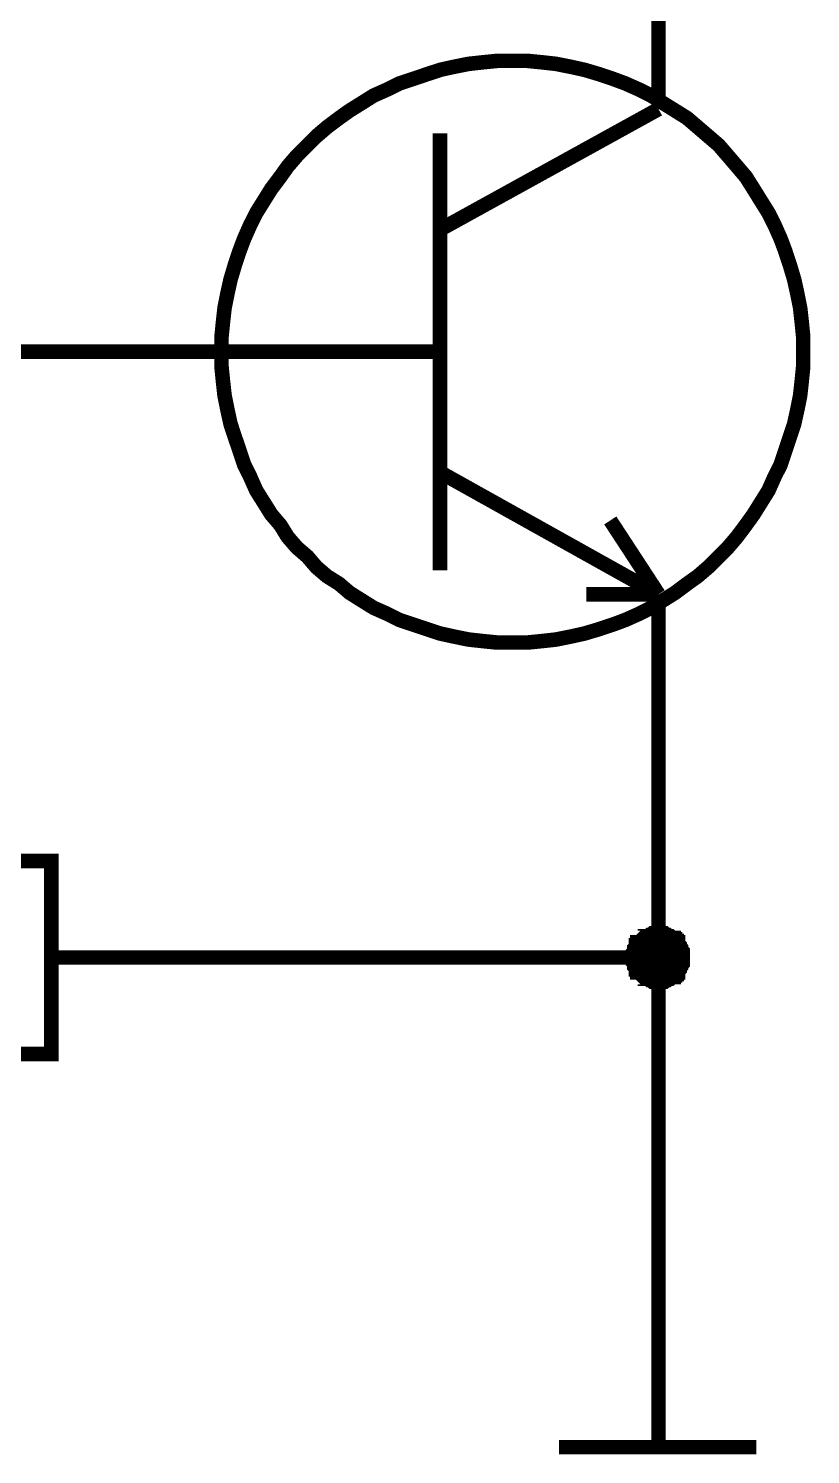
# Model space of a CAD drawing. Extents: x 260 to 1101, y 70 to 664.
# Drawn here: x 801.05 to 817.17, y 526.54 to 555.94 of the extents above; entities that cross this region are included whole.
import ezdxf

# ---------------------------------------------------------------- set-up
doc = ezdxf.new("R2010")
doc.units = 0
doc.header["$MEASUREMENT"] = 0
doc.layers.add('Sheet', color=255, linetype='CONTINUOUS')

msp = doc.modelspace()

# ---------------------------------------------------------------- linework, layer by layer
at = {"layer": 'Sheet'}
for points, const_width in [([(814.036, 554.276), (814.036, 556.792)], 0.3), ([(805.03, 549.274), (805.03, 549.585), (805.061, 549.896), (805.092, 550.175), (805.154, 550.486), (805.216, 550.765), (805.309, 551.076), (805.403, 551.356), (805.496, 551.604), (805.62, 551.884), (805.744, 552.132), (805.899, 552.381), (806.055, 552.63), (806.241, 552.878), (806.396, 553.096), (806.583, 553.313), (806.8, 553.53), (806.986, 553.717), (807.204, 553.903), (807.452, 554.09), (807.67, 554.245), (807.918, 554.4), (808.167, 554.556), (808.446, 554.68), (808.694, 554.804), (808.974, 554.897), (809.253, 554.991), (809.533, 555.084), (809.812, 555.146), (810.123, 555.208), (810.403, 555.239), (810.713, 555.27), (811.024, 555.27)], 0.3), ([(811.024, 555.27), (810.713, 555.27), (810.403, 555.239), (810.123, 555.208), (809.812, 555.146), (809.533, 555.084), (809.253, 554.991), (808.974, 554.897), (808.694, 554.804), (808.446, 554.68), (808.167, 554.556), (807.918, 554.4), (807.67, 554.245), (807.452, 554.09), (807.204, 553.903), (806.986, 553.717), (806.8, 553.53), (806.583, 553.313), (806.396, 553.096), (806.241, 552.878), (806.055, 552.63), (805.899, 552.381), (805.744, 552.132), (805.62, 551.884), (805.496, 551.604), (805.403, 551.356), (805.309, 551.076), (805.216, 550.765), (805.154, 550.486), (805.092, 550.175), (805.061, 549.896), (805.03, 549.585), (805.03, 549.274)], 0.3), ([(811.024, 555.27), (811.334, 555.27), (811.645, 555.239), (811.924, 555.208), (812.235, 555.146), (812.514, 555.084), (812.825, 554.991), (813.104, 554.897), (813.353, 554.804), (813.632, 554.68), (813.881, 554.556), (814.129, 554.4), (814.378, 554.245), (814.626, 554.09), (814.844, 553.903), (815.061, 553.717), (815.278, 553.53), (815.465, 553.313), (815.651, 553.096), (815.837, 552.878), (815.993, 552.63), (816.148, 552.381), (816.303, 552.132), (816.427, 551.884), (816.552, 551.604), (816.645, 551.356), (816.738, 551.076), (816.831, 550.765), (816.893, 550.486), (816.955, 550.175), (816.986, 549.896), (817.017, 549.585), (817.017, 549.274)], 0.3), ([(817.017, 549.274), (817.017, 549.585), (816.986, 549.896), (816.955, 550.175), (816.893, 550.486), (816.831, 550.765), (816.738, 551.076), (816.645, 551.356), (816.552, 551.604), (816.427, 551.884), (816.303, 552.132), (816.148, 552.381), (815.993, 552.63), (815.837, 552.878), (815.651, 553.096), (815.465, 553.313), (815.278, 553.53), (815.061, 553.717), (814.844, 553.903), (814.626, 554.09), (814.378, 554.245), (814.129, 554.4), (813.881, 554.556), (813.632, 554.68), (813.353, 554.804), (813.104, 554.897), (812.825, 554.991), (812.514, 555.084), (812.235, 555.146), (811.924, 555.208), (811.645, 555.239), (811.334, 555.27), (811.024, 555.27)], 0.3), ([(809.533, 551.791), (814.036, 554.276)], 0.3), ([(809.533, 553.779), (809.533, 544.77)], 0.3), ([(781.551, 549.274), (786.551, 549.274), (801.52, 549.274), (801.52, 549.274)], 0.3), ([(805.03, 549.274), (801.52, 549.274)], 0.3), ([(811.024, 543.278), (810.713, 543.278), (810.403, 543.309), (810.123, 543.34), (809.812, 543.403), (809.533, 543.465), (809.253, 543.558), (808.974, 543.651), (808.694, 543.744), (808.446, 543.869), (808.167, 543.993), (807.918, 544.148), (807.67, 544.304), (807.452, 544.49), (807.204, 544.645), (806.986, 544.832), (806.8, 545.049), (806.583, 545.236), (806.396, 545.453), (806.241, 545.702), (806.055, 545.919), (805.899, 546.168), (805.744, 546.416), (805.62, 546.696), (805.496, 546.944), (805.403, 547.224), (805.309, 547.503), (805.216, 547.783), (805.154, 548.063), (805.092, 548.373), (805.061, 548.653), (805.03, 548.964), (805.03, 549.274)], 0.3), ([(805.03, 549.274), (805.03, 548.964), (805.061, 548.653), (805.092, 548.373), (805.154, 548.063), (805.216, 547.783), (805.309, 547.503), (805.403, 547.224), (805.496, 546.944), (805.62, 546.696), (805.744, 546.416), (805.899, 546.168), (806.055, 545.919), (806.241, 545.702), (806.396, 545.453), (806.583, 545.236), (806.8, 545.049), (806.986, 544.832), (807.204, 544.645), (807.452, 544.49), (807.67, 544.304), (807.918, 544.148), (808.167, 543.993), (808.446, 543.869), (808.694, 543.744), (808.974, 543.651), (809.253, 543.558), (809.533, 543.465), (809.812, 543.403), (810.123, 543.34), (810.403, 543.309), (810.713, 543.278), (811.024, 543.278)], 0.3), ([(809.533, 549.274), (805.03, 549.274)], 0.3), ([(817.017, 549.274), (817.017, 548.964), (816.986, 548.653), (816.955, 548.373), (816.893, 548.063), (816.831, 547.783), (816.738, 547.503), (816.645, 547.224), (816.552, 546.944), (816.427, 546.696), (816.303, 546.416), (816.148, 546.168), (815.993, 545.919), (815.837, 545.702), (815.651, 545.453), (815.465, 545.236), (815.278, 545.049), (815.061, 544.832), (814.844, 544.645), (814.626, 544.49), (814.378, 544.304), (814.129, 544.148), (813.881, 543.993), (813.632, 543.869), (813.353, 543.744), (813.104, 543.651), (812.825, 543.558), (812.514, 543.465), (812.235, 543.403), (811.924, 543.34), (811.645, 543.309), (811.334, 543.278), (811.024, 543.278)], 0.3), ([(811.024, 543.278), (811.334, 543.278), (811.645, 543.309), (811.924, 543.34), (812.235, 543.403), (812.514, 543.465), (812.825, 543.558), (813.104, 543.651), (813.353, 543.744), (813.632, 543.869), (813.881, 543.993), (814.129, 544.148), (814.378, 544.304), (814.626, 544.49), (814.844, 544.645), (815.061, 544.832), (815.278, 545.049), (815.465, 545.236), (815.651, 545.453), (815.837, 545.702), (815.993, 545.919), (816.148, 546.168), (816.303, 546.416), (816.427, 546.696), (816.552, 546.944), (816.645, 547.224), (816.738, 547.503), (816.831, 547.783), (816.893, 548.063), (816.955, 548.373), (816.986, 548.653), (817.017, 548.964), (817.017, 549.274)], 0.3), ([(817.017, 549.274), (817.017, 549.274), (817.017, 549.274), (817.017, 549.274), (817.017, 549.274), (817.017, 549.274), (817.017, 549.274), (817.017, 549.274), (817.017, 549.274), (817.017, 549.274), (817.017, 549.274), (817.017, 549.274), (817.017, 549.274), (817.017, 549.274), (817.017, 549.274), (817.017, 549.274), (817.017, 549.274), (817.017, 549.274), (817.017, 549.274), (817.017, 549.274), (817.017, 549.274), (817.017, 549.274), (817.017, 549.274), (817.017, 549.274), (817.017, 549.274), (817.017, 549.274), (817.017, 549.274), (817.017, 549.274), (817.017, 549.274), (817.017, 549.274), (817.017, 549.274), (817.017, 549.274), (817.017, 549.274)], 0.3), ([(809.533, 546.789), (814.036, 544.273)], 0.3), ([(814.036, 544.273), (813.042, 545.795)], 0.3), ([(814.036, 544.273), (812.545, 544.273)], 0.3), ([(814.036, 544.273), (814.036, 541.787)], 0.3), ([(814.036, 536.785), (814.036, 541.787)], 0.3), ([(813.508, 536.785), (813.508, 536.816), (813.508, 536.848), (813.508, 536.848), (813.508, 536.879), (813.539, 536.91), (813.539, 536.941), (813.539, 536.972), (813.539, 536.972), (813.57, 537.003), (813.57, 537.034), (813.601, 537.034), (813.601, 537.065), (813.601, 537.096), (813.632, 537.096), (813.663, 537.127), (813.663, 537.127), (813.694, 537.158), (813.694, 537.158), (813.726, 537.189), (813.757, 537.189), (813.757, 537.22), (813.788, 537.22), (813.819, 537.22), (813.85, 537.251), (813.85, 537.251), (813.881, 537.251), (813.912, 537.282), (813.943, 537.282), (813.974, 537.282), (813.974, 537.282), (814.005, 537.282), (814.036, 537.282)], 0.3), ([(813.508, 536.785), (813.508, 536.816), (813.508, 536.848), (813.508, 536.848), (813.508, 536.879), (813.539, 536.91), (813.539, 536.941), (813.539, 536.972), (813.539, 536.972), (813.57, 537.003), (813.57, 537.034), (813.601, 537.034), (813.601, 537.065), (813.601, 537.096), (813.632, 537.096), (813.663, 537.127), (813.663, 537.127), (813.694, 537.158), (813.694, 537.158), (813.726, 537.189), (813.757, 537.189), (813.757, 537.22), (813.788, 537.22), (813.819, 537.22), (813.85, 537.251), (813.85, 537.251), (813.881, 537.251), (813.912, 537.282), (813.943, 537.282), (813.974, 537.282), (813.974, 537.282), (814.005, 537.282), (814.036, 537.282)], 0.3), ([(813.508, 536.785), (813.508, 536.816), (813.508, 536.848), (813.508, 536.848), (813.508, 536.879), (813.539, 536.91), (813.539, 536.941), (813.539, 536.972), (813.539, 536.972), (813.57, 537.003), (813.57, 537.034), (813.601, 537.034), (813.601, 537.065), (813.601, 537.096), (813.632, 537.096), (813.663, 537.127), (813.663, 537.127), (813.694, 537.158), (813.694, 537.158), (813.726, 537.189), (813.757, 537.189), (813.757, 537.22), (813.788, 537.22), (813.819, 537.22), (813.85, 537.251), (813.85, 537.251), (813.881, 537.251), (813.912, 537.282), (813.943, 537.282), (813.974, 537.282), (813.974, 537.282), (814.005, 537.282), (814.036, 537.282)], 0.3), ([(813.508, 536.785), (813.508, 536.816), (813.508, 536.848), (813.508, 536.848), (813.508, 536.879), (813.539, 536.91), (813.539, 536.941), (813.539, 536.972), (813.539, 536.972), (813.57, 537.003), (813.57, 537.034), (813.601, 537.034), (813.601, 537.065), (813.601, 537.096), (813.632, 537.096), (813.663, 537.127), (813.663, 537.127), (813.694, 537.158), (813.694, 537.158), (813.726, 537.189), (813.757, 537.189), (813.757, 537.22), (813.788, 537.22), (813.819, 537.22), (813.85, 537.251), (813.85, 537.251), (813.881, 537.251), (813.912, 537.282), (813.943, 537.282), (813.974, 537.282), (813.974, 537.282), (814.005, 537.282), (814.036, 537.282)], 0.3), ([(814.036, 537.282), (814.036, 537.282)], 0.3), ([(814.036, 537.282), (814.067, 537.282), (814.098, 537.282), (814.098, 537.282), (814.129, 537.282), (814.16, 537.282), (814.191, 537.251), (814.222, 537.251), (814.222, 537.251), (814.254, 537.22), (814.285, 537.22), (814.285, 537.22), (814.316, 537.189), (814.347, 537.189), (814.347, 537.158), (814.378, 537.158), (814.378, 537.127), (814.409, 537.127), (814.409, 537.096), (814.44, 537.096), (814.44, 537.065), (814.471, 537.034), (814.471, 537.034), (814.471, 537.003), (814.502, 536.972), (814.502, 536.972), (814.502, 536.941), (814.533, 536.91), (814.533, 536.879), (814.533, 536.848), (814.533, 536.848), (814.533, 536.816), (814.533, 536.785)], 0.3), ([(814.036, 537.282), (814.036, 537.282)], 0.3), ([(814.036, 537.282), (814.067, 537.282), (814.098, 537.282), (814.098, 537.282), (814.129, 537.282), (814.16, 537.282), (814.191, 537.251), (814.222, 537.251), (814.222, 537.251), (814.254, 537.22), (814.285, 537.22), (814.285, 537.22), (814.316, 537.189), (814.347, 537.189), (814.347, 537.158), (814.378, 537.158), (814.378, 537.127), (814.409, 537.127), (814.409, 537.096), (814.44, 537.096), (814.44, 537.065), (814.471, 537.034), (814.471, 537.034), (814.471, 537.003), (814.502, 536.972), (814.502, 536.972), (814.502, 536.941), (814.533, 536.91), (814.533, 536.879), (814.533, 536.848), (814.533, 536.848), (814.533, 536.816), (814.533, 536.785)], 0.3), ([(814.036, 537.282), (814.036, 537.282)], 0.3), ([(814.036, 537.282), (814.067, 537.282), (814.098, 537.282), (814.098, 537.282), (814.129, 537.282), (814.16, 537.282), (814.191, 537.251), (814.222, 537.251), (814.222, 537.251), (814.254, 537.22), (814.285, 537.22), (814.285, 537.22), (814.316, 537.189), (814.347, 537.189), (814.347, 537.158), (814.378, 537.158), (814.378, 537.127), (814.409, 537.127), (814.409, 537.096), (814.44, 537.096), (814.44, 537.065), (814.471, 537.034), (814.471, 537.034), (814.471, 537.003), (814.502, 536.972), (814.502, 536.972), (814.502, 536.941), (814.533, 536.91), (814.533, 536.879), (814.533, 536.848), (814.533, 536.848), (814.533, 536.816), (814.533, 536.785)], 0.3), ([(814.036, 537.282), (814.036, 537.282)], 0.3), ([(814.036, 537.282), (814.067, 537.282), (814.098, 537.282), (814.098, 537.282), (814.129, 537.282), (814.16, 537.282), (814.191, 537.251), (814.222, 537.251), (814.222, 537.251), (814.254, 537.22), (814.285, 537.22), (814.285, 537.22), (814.316, 537.189), (814.347, 537.189), (814.347, 537.158), (814.378, 537.158), (814.378, 537.127), (814.409, 537.127), (814.409, 537.096), (814.44, 537.096), (814.44, 537.065), (814.471, 537.034), (814.471, 537.034), (814.471, 537.003), (814.502, 536.972), (814.502, 536.972), (814.502, 536.941), (814.533, 536.91), (814.533, 536.879), (814.533, 536.848), (814.533, 536.848), (814.533, 536.816), (814.533, 536.785)], 0.3), ([(813.508, 536.785), (813.508, 536.816), (813.508, 536.848), (813.508, 536.848), (813.508, 536.879), (813.539, 536.91), (813.539, 536.941), (813.539, 536.972), (813.539, 536.972), (813.57, 537.003), (813.57, 537.034), (813.601, 537.034), (813.601, 537.065), (813.601, 537.096), (813.632, 537.096), (813.663, 537.127), (813.663, 537.127), (813.694, 537.158), (813.694, 537.158), (813.726, 537.189), (813.757, 537.189), (813.757, 537.22), (813.788, 537.22), (813.819, 537.22), (813.85, 537.251), (813.85, 537.251), (813.881, 537.251), (813.912, 537.282), (813.943, 537.282), (813.974, 537.282), (813.974, 537.282), (814.005, 537.282), (814.036, 537.282)], 0.0991), ([(813.508, 536.785), (813.508, 536.816), (813.508, 536.848), (813.508, 536.848), (813.508, 536.879), (813.539, 536.91), (813.539, 536.941), (813.539, 536.972), (813.539, 536.972), (813.57, 537.003), (813.57, 537.034), (813.601, 537.034), (813.601, 537.065), (813.601, 537.096), (813.632, 537.096), (813.663, 537.127), (813.663, 537.127), (813.694, 537.158), (813.694, 537.158), (813.726, 537.189), (813.757, 537.189), (813.757, 537.22), (813.788, 537.22), (813.819, 537.22), (813.85, 537.251), (813.85, 537.251), (813.881, 537.251), (813.912, 537.282), (813.943, 537.282), (813.974, 537.282), (813.974, 537.282), (814.005, 537.282), (814.036, 537.282)], 0.0991), ([(813.508, 536.785), (813.508, 536.816), (813.508, 536.848), (813.508, 536.848), (813.508, 536.879), (813.539, 536.91), (813.539, 536.941), (813.539, 536.972), (813.539, 536.972), (813.57, 537.003), (813.57, 537.034), (813.601, 537.034), (813.601, 537.065), (813.601, 537.096), (813.632, 537.096), (813.663, 537.127), (813.663, 537.127), (813.694, 537.158), (813.694, 537.158), (813.726, 537.189), (813.757, 537.189), (813.757, 537.22), (813.788, 537.22), (813.819, 537.22), (813.85, 537.251), (813.85, 537.251), (813.881, 537.251), (813.912, 537.282), (813.943, 537.282), (813.974, 537.282), (813.974, 537.282), (814.005, 537.282), (814.036, 537.282)], 0.0991), ([(813.508, 536.785), (813.508, 536.816), (813.508, 536.848), (813.508, 536.848), (813.508, 536.879), (813.539, 536.91), (813.539, 536.941), (813.539, 536.972), (813.539, 536.972), (813.57, 537.003), (813.57, 537.034), (813.601, 537.034), (813.601, 537.065), (813.601, 537.096), (813.632, 537.096), (813.663, 537.127), (813.663, 537.127), (813.694, 537.158), (813.694, 537.158), (813.726, 537.189), (813.757, 537.189), (813.757, 537.22), (813.788, 537.22), (813.819, 537.22), (813.85, 537.251), (813.85, 537.251), (813.881, 537.251), (813.912, 537.282), (813.943, 537.282), (813.974, 537.282), (813.974, 537.282), (814.005, 537.282), (814.036, 537.282)], 0.0991), ([(814.036, 537.282), (814.036, 537.282)], 0.0991), ([(814.036, 537.282), (814.067, 537.282), (814.098, 537.282), (814.098, 537.282), (814.129, 537.282), (814.16, 537.282), (814.191, 537.251), (814.222, 537.251), (814.222, 537.251), (814.254, 537.22), (814.285, 537.22), (814.285, 537.22), (814.316, 537.189), (814.347, 537.189), (814.347, 537.158), (814.378, 537.158), (814.378, 537.127), (814.409, 537.127), (814.409, 537.096), (814.44, 537.096), (814.44, 537.065), (814.471, 537.034), (814.471, 537.034), (814.471, 537.003), (814.502, 536.972), (814.502, 536.972), (814.502, 536.941), (814.533, 536.91), (814.533, 536.879), (814.533, 536.848), (814.533, 536.848), (814.533, 536.816), (814.533, 536.785)], 0.0991), ([(814.036, 537.282), (814.036, 537.282)], 0.0991), ([(814.036, 537.282), (814.067, 537.282), (814.098, 537.282), (814.098, 537.282), (814.129, 537.282), (814.16, 537.282), (814.191, 537.251), (814.222, 537.251), (814.222, 537.251), (814.254, 537.22), (814.285, 537.22), (814.285, 537.22), (814.316, 537.189), (814.347, 537.189), (814.347, 537.158), (814.378, 537.158), (814.378, 537.127), (814.409, 537.127), (814.409, 537.096), (814.44, 537.096), (814.44, 537.065), (814.471, 537.034), (814.471, 537.034), (814.471, 537.003), (814.502, 536.972), (814.502, 536.972), (814.502, 536.941), (814.533, 536.91), (814.533, 536.879), (814.533, 536.848), (814.533, 536.848), (814.533, 536.816), (814.533, 536.785)], 0.0991), ([(814.036, 537.282), (814.036, 537.282)], 0.0991), ([(814.036, 537.282), (814.067, 537.282), (814.098, 537.282), (814.098, 537.282), (814.129, 537.282), (814.16, 537.282), (814.191, 537.251), (814.222, 537.251), (814.222, 537.251), (814.254, 537.22), (814.285, 537.22), (814.285, 537.22), (814.316, 537.189), (814.347, 537.189), (814.347, 537.158), (814.378, 537.158), (814.378, 537.127), (814.409, 537.127), (814.409, 537.096), (814.44, 537.096), (814.44, 537.065), (814.471, 537.034), (814.471, 537.034), (814.471, 537.003), (814.502, 536.972), (814.502, 536.972), (814.502, 536.941), (814.533, 536.91), (814.533, 536.879), (814.533, 536.848), (814.533, 536.848), (814.533, 536.816), (814.533, 536.785)], 0.0991), ([(814.036, 537.282), (814.036, 537.282)], 0.0991), ([(814.036, 537.282), (814.067, 537.282), (814.098, 537.282), (814.098, 537.282), (814.129, 537.282), (814.16, 537.282), (814.191, 537.251), (814.222, 537.251), (814.222, 537.251), (814.254, 537.22), (814.285, 537.22), (814.285, 537.22), (814.316, 537.189), (814.347, 537.189), (814.347, 537.158), (814.378, 537.158), (814.378, 537.127), (814.409, 537.127), (814.409, 537.096), (814.44, 537.096), (814.44, 537.065), (814.471, 537.034), (814.471, 537.034), (814.471, 537.003), (814.502, 536.972), (814.502, 536.972), (814.502, 536.941), (814.533, 536.91), (814.533, 536.879), (814.533, 536.848), (814.533, 536.848), (814.533, 536.816), (814.533, 536.785)], 0.0991), ([(801.52, 536.785), (804.036, 536.785)], 0.3), ([(814.036, 531.784), (814.036, 536.785), (814.036, 536.785), (804.036, 536.785)], 0.3), ([(814.036, 536.288), (814.005, 536.288), (813.974, 536.288), (813.974, 536.288), (813.943, 536.288), (813.912, 536.288), (813.881, 536.319), (813.85, 536.319), (813.85, 536.319), (813.819, 536.35), (813.788, 536.35), (813.757, 536.35), (813.757, 536.381), (813.726, 536.381), (813.694, 536.413), (813.694, 536.413), (813.663, 536.444), (813.663, 536.444), (813.632, 536.475), (813.601, 536.475), (813.601, 536.506), (813.601, 536.537), (813.57, 536.537), (813.57, 536.568), (813.539, 536.599), (813.539, 536.599), (813.539, 536.63), (813.539, 536.661), (813.508, 536.692), (813.508, 536.723), (813.508, 536.723), (813.508, 536.754), (813.508, 536.785)], 0.3), ([(813.508, 536.785), (813.508, 536.785)], 0.3), ([(814.036, 536.288), (814.005, 536.288), (813.974, 536.288), (813.974, 536.288), (813.943, 536.288), (813.912, 536.288), (813.881, 536.319), (813.85, 536.319), (813.85, 536.319), (813.819, 536.35), (813.788, 536.35), (813.757, 536.35), (813.757, 536.381), (813.726, 536.381), (813.694, 536.413), (813.694, 536.413), (813.663, 536.444), (813.663, 536.444), (813.632, 536.475), (813.601, 536.475), (813.601, 536.506), (813.601, 536.537), (813.57, 536.537), (813.57, 536.568), (813.539, 536.599), (813.539, 536.599), (813.539, 536.63), (813.539, 536.661), (813.508, 536.692), (813.508, 536.723), (813.508, 536.723), (813.508, 536.754), (813.508, 536.785)], 0.3), ([(813.508, 536.785), (813.508, 536.785)], 0.3), ([(814.036, 536.288), (814.005, 536.288), (813.974, 536.288), (813.974, 536.288), (813.943, 536.288), (813.912, 536.288), (813.881, 536.319), (813.85, 536.319), (813.85, 536.319), (813.819, 536.35), (813.788, 536.35), (813.757, 536.35), (813.757, 536.381), (813.726, 536.381), (813.694, 536.413), (813.694, 536.413), (813.663, 536.444), (813.663, 536.444), (813.632, 536.475), (813.601, 536.475), (813.601, 536.506), (813.601, 536.537), (813.57, 536.537), (813.57, 536.568), (813.539, 536.599), (813.539, 536.599), (813.539, 536.63), (813.539, 536.661), (813.508, 536.692), (813.508, 536.723), (813.508, 536.723), (813.508, 536.754), (813.508, 536.785)], 0.3), ([(813.508, 536.785), (813.508, 536.785)], 0.3), ([(814.036, 536.288), (814.005, 536.288), (813.974, 536.288), (813.974, 536.288), (813.943, 536.288), (813.912, 536.288), (813.881, 536.319), (813.85, 536.319), (813.85, 536.319), (813.819, 536.35), (813.788, 536.35), (813.757, 536.35), (813.757, 536.381), (813.726, 536.381), (813.694, 536.413), (813.694, 536.413), (813.663, 536.444), (813.663, 536.444), (813.632, 536.475), (813.601, 536.475), (813.601, 536.506), (813.601, 536.537), (813.57, 536.537), (813.57, 536.568), (813.539, 536.599), (813.539, 536.599), (813.539, 536.63), (813.539, 536.661), (813.508, 536.692), (813.508, 536.723), (813.508, 536.723), (813.508, 536.754), (813.508, 536.785)], 0.3), ([(813.508, 536.785), (813.508, 536.785)], 0.3), ([(814.036, 536.288), (814.005, 536.288), (813.974, 536.288), (813.974, 536.288), (813.943, 536.288), (813.912, 536.288), (813.881, 536.319), (813.85, 536.319), (813.85, 536.319), (813.819, 536.35), (813.788, 536.35), (813.757, 536.35), (813.757, 536.381), (813.726, 536.381), (813.694, 536.413), (813.694, 536.413), (813.663, 536.444), (813.663, 536.444), (813.632, 536.475), (813.601, 536.475), (813.601, 536.506), (813.601, 536.537), (813.57, 536.537), (813.57, 536.568), (813.539, 536.599), (813.539, 536.599), (813.539, 536.63), (813.539, 536.661), (813.508, 536.692), (813.508, 536.723), (813.508, 536.723), (813.508, 536.754), (813.508, 536.785)], 0.0991), ([(813.508, 536.785), (813.508, 536.785)], 0.0991), ([(814.036, 536.288), (814.005, 536.288), (813.974, 536.288), (813.974, 536.288), (813.943, 536.288), (813.912, 536.288), (813.881, 536.319), (813.85, 536.319), (813.85, 536.319), (813.819, 536.35), (813.788, 536.35), (813.757, 536.35), (813.757, 536.381), (813.726, 536.381), (813.694, 536.413), (813.694, 536.413), (813.663, 536.444), (813.663, 536.444), (813.632, 536.475), (813.601, 536.475), (813.601, 536.506), (813.601, 536.537), (813.57, 536.537), (813.57, 536.568), (813.539, 536.599), (813.539, 536.599), (813.539, 536.63), (813.539, 536.661), (813.508, 536.692), (813.508, 536.723), (813.508, 536.723), (813.508, 536.754), (813.508, 536.785)], 0.0991), ([(813.508, 536.785), (813.508, 536.785)], 0.0991), ([(814.036, 536.288), (814.005, 536.288), (813.974, 536.288), (813.974, 536.288), (813.943, 536.288), (813.912, 536.288), (813.881, 536.319), (813.85, 536.319), (813.85, 536.319), (813.819, 536.35), (813.788, 536.35), (813.757, 536.35), (813.757, 536.381), (813.726, 536.381), (813.694, 536.413), (813.694, 536.413), (813.663, 536.444), (813.663, 536.444), (813.632, 536.475), (813.601, 536.475), (813.601, 536.506), (813.601, 536.537), (813.57, 536.537), (813.57, 536.568), (813.539, 536.599), (813.539, 536.599), (813.539, 536.63), (813.539, 536.661), (813.508, 536.692), (813.508, 536.723), (813.508, 536.723), (813.508, 536.754), (813.508, 536.785)], 0.0991), ([(813.508, 536.785), (813.508, 536.785)], 0.0991), ([(814.036, 536.288), (814.005, 536.288), (813.974, 536.288), (813.974, 536.288), (813.943, 536.288), (813.912, 536.288), (813.881, 536.319), (813.85, 536.319), (813.85, 536.319), (813.819, 536.35), (813.788, 536.35), (813.757, 536.35), (813.757, 536.381), (813.726, 536.381), (813.694, 536.413), (813.694, 536.413), (813.663, 536.444), (813.663, 536.444), (813.632, 536.475), (813.601, 536.475), (813.601, 536.506), (813.601, 536.537), (813.57, 536.537), (813.57, 536.568), (813.539, 536.599), (813.539, 536.599), (813.539, 536.63), (813.539, 536.661), (813.508, 536.692), (813.508, 536.723), (813.508, 536.723), (813.508, 536.754), (813.508, 536.785)], 0.0991), ([(813.508, 536.785), (813.508, 536.785)], 0.0991), ([(814.533, 536.785), (814.533, 536.754), (814.533, 536.723), (814.533, 536.723), (814.533, 536.692), (814.533, 536.661), (814.502, 536.63), (814.502, 536.599), (814.502, 536.599), (814.471, 536.568), (814.471, 536.537), (814.471, 536.537), (814.44, 536.506), (814.44, 536.475), (814.409, 536.475), (814.409, 536.444), (814.378, 536.444), (814.378, 536.413), (814.347, 536.413), (814.347, 536.381), (814.316, 536.381), (814.285, 536.35), (814.285, 536.35), (814.254, 536.35), (814.222, 536.319), (814.222, 536.319), (814.191, 536.319), (814.16, 536.288), (814.129, 536.288), (814.098, 536.288), (814.098, 536.288), (814.067, 536.288), (814.036, 536.288)], 0.3), ([(814.533, 536.785), (814.533, 536.754), (814.533, 536.723), (814.533, 536.723), (814.533, 536.692), (814.533, 536.661), (814.502, 536.63), (814.502, 536.599), (814.502, 536.599), (814.471, 536.568), (814.471, 536.537), (814.471, 536.537), (814.44, 536.506), (814.44, 536.475), (814.409, 536.475), (814.409, 536.444), (814.378, 536.444), (814.378, 536.413), (814.347, 536.413), (814.347, 536.381), (814.316, 536.381), (814.285, 536.35), (814.285, 536.35), (814.254, 536.35), (814.222, 536.319), (814.222, 536.319), (814.191, 536.319), (814.16, 536.288), (814.129, 536.288), (814.098, 536.288), (814.098, 536.288), (814.067, 536.288), (814.036, 536.288)], 0.3), ([(814.533, 536.785), (814.533, 536.754), (814.533, 536.723), (814.533, 536.723), (814.533, 536.692), (814.533, 536.661), (814.502, 536.63), (814.502, 536.599), (814.502, 536.599), (814.471, 536.568), (814.471, 536.537), (814.471, 536.537), (814.44, 536.506), (814.44, 536.475), (814.409, 536.475), (814.409, 536.444), (814.378, 536.444), (814.378, 536.413), (814.347, 536.413), (814.347, 536.381), (814.316, 536.381), (814.285, 536.35), (814.285, 536.35), (814.254, 536.35), (814.222, 536.319), (814.222, 536.319), (814.191, 536.319), (814.16, 536.288), (814.129, 536.288), (814.098, 536.288), (814.098, 536.288), (814.067, 536.288), (814.036, 536.288)], 0.3), ([(814.533, 536.785), (814.533, 536.754), (814.533, 536.723), (814.533, 536.723), (814.533, 536.692), (814.533, 536.661), (814.502, 536.63), (814.502, 536.599), (814.502, 536.599), (814.471, 536.568), (814.471, 536.537), (814.471, 536.537), (814.44, 536.506), (814.44, 536.475), (814.409, 536.475), (814.409, 536.444), (814.378, 536.444), (814.378, 536.413), (814.347, 536.413), (814.347, 536.381), (814.316, 536.381), (814.285, 536.35), (814.285, 536.35), (814.254, 536.35), (814.222, 536.319), (814.222, 536.319), (814.191, 536.319), (814.16, 536.288), (814.129, 536.288), (814.098, 536.288), (814.098, 536.288), (814.067, 536.288), (814.036, 536.288)], 0.3), ([(814.533, 536.785), (814.533, 536.754), (814.533, 536.723), (814.533, 536.723), (814.533, 536.692), (814.533, 536.661), (814.502, 536.63), (814.502, 536.599), (814.502, 536.599), (814.471, 536.568), (814.471, 536.537), (814.471, 536.537), (814.44, 536.506), (814.44, 536.475), (814.409, 536.475), (814.409, 536.444), (814.378, 536.444), (814.378, 536.413), (814.347, 536.413), (814.347, 536.381), (814.316, 536.381), (814.285, 536.35), (814.285, 536.35), (814.254, 536.35), (814.222, 536.319), (814.222, 536.319), (814.191, 536.319), (814.16, 536.288), (814.129, 536.288), (814.098, 536.288), (814.098, 536.288), (814.067, 536.288), (814.036, 536.288)], 0.0991), ([(814.533, 536.785), (814.533, 536.754), (814.533, 536.723), (814.533, 536.723), (814.533, 536.692), (814.533, 536.661), (814.502, 536.63), (814.502, 536.599), (814.502, 536.599), (814.471, 536.568), (814.471, 536.537), (814.471, 536.537), (814.44, 536.506), (814.44, 536.475), (814.409, 536.475), (814.409, 536.444), (814.378, 536.444), (814.378, 536.413), (814.347, 536.413), (814.347, 536.381), (814.316, 536.381), (814.285, 536.35), (814.285, 536.35), (814.254, 536.35), (814.222, 536.319), (814.222, 536.319), (814.191, 536.319), (814.16, 536.288), (814.129, 536.288), (814.098, 536.288), (814.098, 536.288), (814.067, 536.288), (814.036, 536.288)], 0.0991), ([(814.533, 536.785), (814.533, 536.754), (814.533, 536.723), (814.533, 536.723), (814.533, 536.692), (814.533, 536.661), (814.502, 536.63), (814.502, 536.599), (814.502, 536.599), (814.471, 536.568), (814.471, 536.537), (814.471, 536.537), (814.44, 536.506), (814.44, 536.475), (814.409, 536.475), (814.409, 536.444), (814.378, 536.444), (814.378, 536.413), (814.347, 536.413), (814.347, 536.381), (814.316, 536.381), (814.285, 536.35), (814.285, 536.35), (814.254, 536.35), (814.222, 536.319), (814.222, 536.319), (814.191, 536.319), (814.16, 536.288), (814.129, 536.288), (814.098, 536.288), (814.098, 536.288), (814.067, 536.288), (814.036, 536.288)], 0.0991), ([(814.533, 536.785), (814.533, 536.754), (814.533, 536.723), (814.533, 536.723), (814.533, 536.692), (814.533, 536.661), (814.502, 536.63), (814.502, 536.599), (814.502, 536.599), (814.471, 536.568), (814.471, 536.537), (814.471, 536.537), (814.44, 536.506), (814.44, 536.475), (814.409, 536.475), (814.409, 536.444), (814.378, 536.444), (814.378, 536.413), (814.347, 536.413), (814.347, 536.381), (814.316, 536.381), (814.285, 536.35), (814.285, 536.35), (814.254, 536.35), (814.222, 536.319), (814.222, 536.319), (814.191, 536.319), (814.16, 536.288), (814.129, 536.288), (814.098, 536.288), (814.098, 536.288), (814.067, 536.288), (814.036, 536.288)], 0.0991), ([(814.533, 536.785), (814.533, 536.785), (814.533, 536.785), (814.533, 536.785), (814.533, 536.785), (814.533, 536.785), (814.533, 536.785), (814.533, 536.785), (814.533, 536.785), (814.533, 536.785), (814.533, 536.785), (814.533, 536.785), (814.533, 536.785), (814.533, 536.785), (814.533, 536.785), (814.533, 536.785), (814.533, 536.785), (814.533, 536.785), (814.533, 536.785), (814.533, 536.785), (814.533, 536.785), (814.533, 536.785), (814.533, 536.785), (814.533, 536.785), (814.533, 536.785), (814.533, 536.785), (814.533, 536.785), (814.533, 536.785), (814.533, 536.785), (814.533, 536.785), (814.533, 536.785), (814.533, 536.785), (814.533, 536.785)], 0.3), ([(814.533, 536.785), (814.533, 536.785)], 0.3), ([(814.533, 536.785), (814.533, 536.785), (814.533, 536.785), (814.533, 536.785), (814.533, 536.785), (814.533, 536.785), (814.533, 536.785), (814.533, 536.785), (814.533, 536.785), (814.533, 536.785), (814.533, 536.785), (814.533, 536.785), (814.533, 536.785), (814.533, 536.785), (814.533, 536.785), (814.533, 536.785), (814.533, 536.785), (814.533, 536.785), (814.533, 536.785), (814.533, 536.785), (814.533, 536.785), (814.533, 536.785), (814.533, 536.785), (814.533, 536.785), (814.533, 536.785), (814.533, 536.785), (814.533, 536.785), (814.533, 536.785), (814.533, 536.785), (814.533, 536.785), (814.533, 536.785), (814.533, 536.785), (814.533, 536.785)], 0.3), ([(814.533, 536.785), (814.533, 536.785)], 0.3), ([(814.533, 536.785), (814.533, 536.785), (814.533, 536.785), (814.533, 536.785), (814.533, 536.785), (814.533, 536.785), (814.533, 536.785), (814.533, 536.785), (814.533, 536.785), (814.533, 536.785), (814.533, 536.785), (814.533, 536.785), (814.533, 536.785), (814.533, 536.785), (814.533, 536.785), (814.533, 536.785), (814.533, 536.785), (814.533, 536.785), (814.533, 536.785), (814.533, 536.785), (814.533, 536.785), (814.533, 536.785), (814.533, 536.785), (814.533, 536.785), (814.533, 536.785), (814.533, 536.785), (814.533, 536.785), (814.533, 536.785), (814.533, 536.785), (814.533, 536.785), (814.533, 536.785), (814.533, 536.785), (814.533, 536.785)], 0.3), ([(814.533, 536.785), (814.533, 536.785)], 0.3), ([(814.533, 536.785), (814.533, 536.785), (814.533, 536.785), (814.533, 536.785), (814.533, 536.785), (814.533, 536.785), (814.533, 536.785), (814.533, 536.785), (814.533, 536.785), (814.533, 536.785), (814.533, 536.785), (814.533, 536.785), (814.533, 536.785), (814.533, 536.785), (814.533, 536.785), (814.533, 536.785), (814.533, 536.785), (814.533, 536.785), (814.533, 536.785), (814.533, 536.785), (814.533, 536.785), (814.533, 536.785), (814.533, 536.785), (814.533, 536.785), (814.533, 536.785), (814.533, 536.785), (814.533, 536.785), (814.533, 536.785), (814.533, 536.785), (814.533, 536.785), (814.533, 536.785), (814.533, 536.785), (814.533, 536.785)], 0.3), ([(814.533, 536.785), (814.533, 536.785)], 0.3), ([(814.533, 536.785), (814.533, 536.785), (814.533, 536.785), (814.533, 536.785), (814.533, 536.785), (814.533, 536.785), (814.533, 536.785), (814.533, 536.785), (814.533, 536.785), (814.533, 536.785), (814.533, 536.785), (814.533, 536.785), (814.533, 536.785), (814.533, 536.785), (814.533, 536.785), (814.533, 536.785), (814.533, 536.785), (814.533, 536.785), (814.533, 536.785), (814.533, 536.785), (814.533, 536.785), (814.533, 536.785), (814.533, 536.785), (814.533, 536.785), (814.533, 536.785), (814.533, 536.785), (814.533, 536.785), (814.533, 536.785), (814.533, 536.785), (814.533, 536.785), (814.533, 536.785), (814.533, 536.785), (814.533, 536.785)], 0.0991), ([(814.533, 536.785), (814.533, 536.785)], 0.0991), ([(814.533, 536.785), (814.533, 536.785), (814.533, 536.785), (814.533, 536.785), (814.533, 536.785), (814.533, 536.785), (814.533, 536.785), (814.533, 536.785), (814.533, 536.785), (814.533, 536.785), (814.533, 536.785), (814.533, 536.785), (814.533, 536.785), (814.533, 536.785), (814.533, 536.785), (814.533, 536.785), (814.533, 536.785), (814.533, 536.785), (814.533, 536.785), (814.533, 536.785), (814.533, 536.785), (814.533, 536.785), (814.533, 536.785), (814.533, 536.785), (814.533, 536.785), (814.533, 536.785), (814.533, 536.785), (814.533, 536.785), (814.533, 536.785), (814.533, 536.785), (814.533, 536.785), (814.533, 536.785), (814.533, 536.785)], 0.0991), ([(814.533, 536.785), (814.533, 536.785)], 0.0991), ([(814.533, 536.785), (814.533, 536.785), (814.533, 536.785), (814.533, 536.785), (814.533, 536.785), (814.533, 536.785), (814.533, 536.785), (814.533, 536.785), (814.533, 536.785), (814.533, 536.785), (814.533, 536.785), (814.533, 536.785), (814.533, 536.785), (814.533, 536.785), (814.533, 536.785), (814.533, 536.785), (814.533, 536.785), (814.533, 536.785), (814.533, 536.785), (814.533, 536.785), (814.533, 536.785), (814.533, 536.785), (814.533, 536.785), (814.533, 536.785), (814.533, 536.785), (814.533, 536.785), (814.533, 536.785), (814.533, 536.785), (814.533, 536.785), (814.533, 536.785), (814.533, 536.785), (814.533, 536.785), (814.533, 536.785)], 0.0991), ([(814.533, 536.785), (814.533, 536.785)], 0.0991), ([(814.533, 536.785), (814.533, 536.785), (814.533, 536.785), (814.533, 536.785), (814.533, 536.785), (814.533, 536.785), (814.533, 536.785), (814.533, 536.785), (814.533, 536.785), (814.533, 536.785), (814.533, 536.785), (814.533, 536.785), (814.533, 536.785), (814.533, 536.785), (814.533, 536.785), (814.533, 536.785), (814.533, 536.785), (814.533, 536.785), (814.533, 536.785), (814.533, 536.785), (814.533, 536.785), (814.533, 536.785), (814.533, 536.785), (814.533, 536.785), (814.533, 536.785), (814.533, 536.785), (814.533, 536.785), (814.533, 536.785), (814.533, 536.785), (814.533, 536.785), (814.533, 536.785), (814.533, 536.785), (814.533, 536.785)], 0.0991), ([(814.533, 536.785), (814.533, 536.785)], 0.0991), ([(814.036, 531.784), (814.036, 526.689)], 0.3), ([(811.986, 526.689), (816.055, 526.689)], 0.3)]:
    msp.add_lwpolyline(points, dxfattribs=dict(at, const_width=const_width))
at = {"layer": 'Sheet', "const_width": 0.3}
msp.add_lwpolyline([(791.551, 538.774), (801.52, 538.774), (801.52, 534.797), (791.551, 534.797), (791.551, 538.774)], close=True, dxfattribs=at)
at = {"layer": 'Sheet', "const_width": 0.508}
msp.add_lwpolyline([(813.809, 536.797, 1), (814.317, 536.797, 1)], format="xyb", close=True, dxfattribs=at)

doc.saveas('drawing.dxf')
